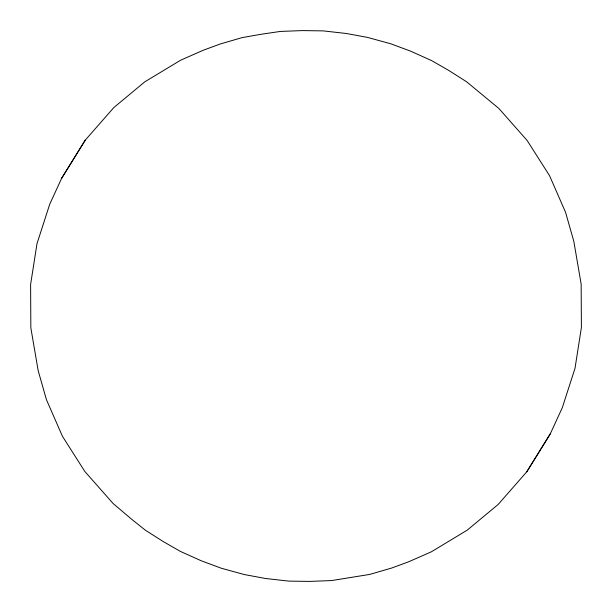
<?xml version="1.0" encoding="UTF-8"?>
<svg xmlns="http://www.w3.org/2000/svg" width="612" height="612" viewBox="0 0 612 612"><rect width="100%" height="100%" fill="white"/><g stroke="black" fill="none" stroke-linecap="round" stroke-linejoin="round"><path stroke-width="0.92" d="M61.72 178.161L49.687 204.316L37.003 243.637L30.608 284.427L30.837 327.856L38.189 370.719L46.451 399.72L62.455 436.325L84.854 471.508L113.136 503.538L131.549 519.167L145.304 530.153L163.259 541.574L180.379 551.404L201.417 560.852L221.307 568.234L244.303 574.553L265.6 578.501L288.826 581.117L309.787 581.4L331.536 580.581L369.809 574.4L391.542 568.081L408.487 561.862L431.33 551.825L467.216 530.153L498.176 504.433L526.794 471.791L542.5 446.469L550.28 433.839L562.313 407.684L574.997 368.363L581.392 327.573L581.163 284.144L573.811 241.281L565.549 212.28L549.545 175.675L527.146 140.492L498.864 108.462L466.696 81.847L448.741 70.426L431.621 60.596L410.583 51.148L390.693 43.766L367.697 37.447L346.4 33.499L323.174 30.883L302.213 30.6L280.464 31.419L261.324 34.234L242.191 37.6L220.458 43.919L203.513 50.138L180.67 60.175L144.784 81.847L113.824 107.567L85.206 140.209L61.72 178.161L85.206 140.209M526.794 471.791L550.28 433.839"/></g></svg>
